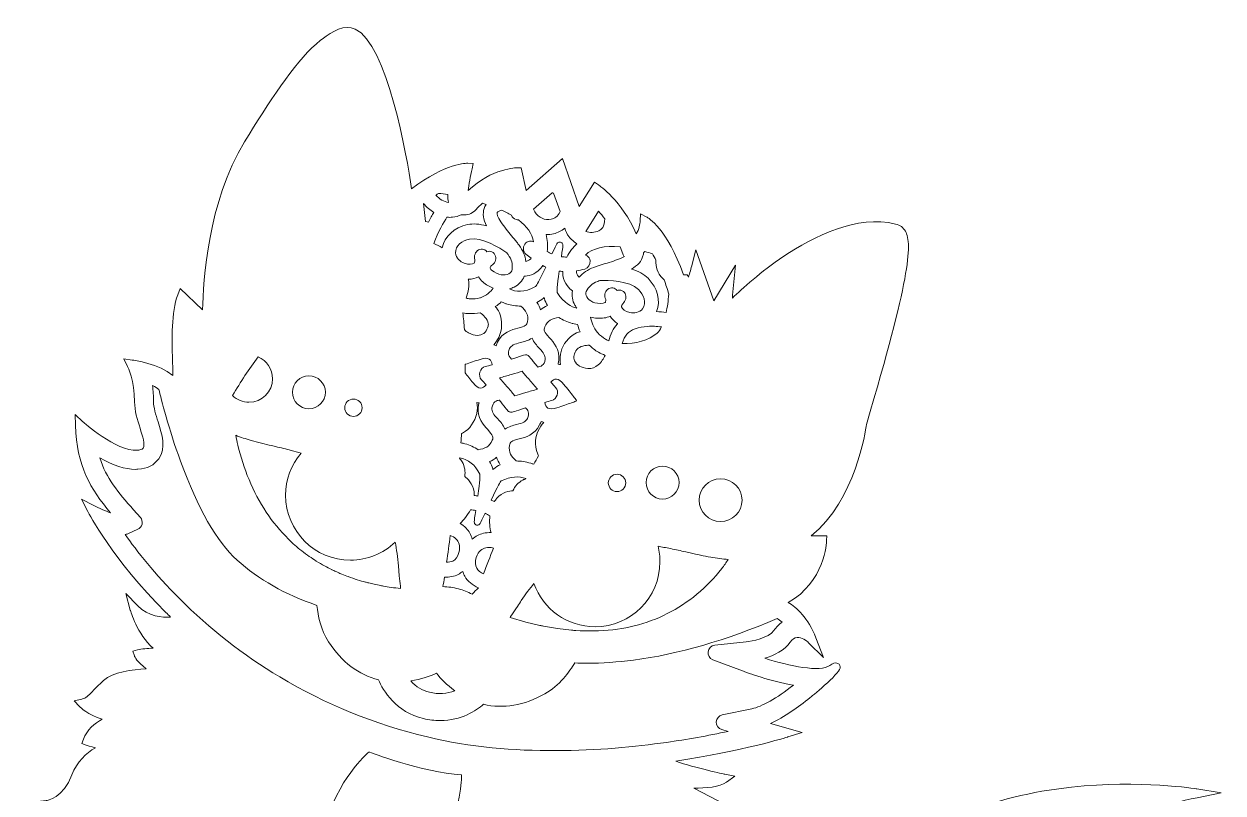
# Model space of a CAD drawing. Header units: millimetres. Extents: x -932 to 1965, y 102 to 615.
# Drawn here: x 1110 to 1510, y 358.5 to 615 of the extents above; entities that cross this region are included whole.
import ezdxf

# ---------------------------------------------------------------- set-up
doc = ezdxf.new("R2010")
doc.units = ezdxf.units.MM
doc.header["$MEASUREMENT"] = 0
doc.layers.add('Layer 6', color=7, linetype='Continuous')

msp = doc.modelspace()

# ---------------------------------------------------------------- linework, layer by layer
at = {"layer": 'Layer 6', "lineweight": 0}
for points, knots in [([(1474.91, 259.13), (1462.91, 274.08), (1452.54, 286.98), (1451.49, 300.35), (1450.18, 317.04), (1454.84, 330.49), (1465.33, 340.31), (1467.56, 342.4), (1470.04, 344.32), (1472.78, 346.08), (1473.42, 346.3), (1473.93, 346.63), (1474.33, 347.05), (1481.68, 351.46), (1490.72, 354.78), (1501.34, 356.96), (1501.34, 356.96), (1509.35, 358.59), (1509.35, 358.59), (1509.35, 358.59), (1501.28, 359.91), (1501.28, 359.91), (1501.1, 359.94), (1482.33, 362.92), (1459.45, 360.46), (1445.99, 359.02), (1433.75, 356), (1423.06, 351.5), (1409.64, 345.85), (1398.64, 337.82), (1390.39, 327.65), (1383.19, 318.79), (1378.48, 308.43), (1376.37, 296.87), (1374.57, 286.96), (1374.64, 275.85), (1376.57, 263.83), (1379.51, 245.6), (1386.35, 227.57), (1392.42, 212.93), (1392.44, 212.66), (1395.07, 206.62), (1395.99, 204.46), (1398.48, 198.58), (1400.63, 193.5), (1402.17, 189.24), (1406.39, 177.59), (1402.45, 165.07), (1392.15, 157.34), (1386.48, 153.09), (1379.35, 150.74), (1372.08, 150.73), (1372.08, 150.73), (1372.03, 150.73), (1372.03, 150.73), (1364.48, 150.73), (1356.83, 153.21), (1349.79, 157.9), (1358.51, 164.26), (1364.6, 172.18), (1367.98, 181.6), (1373.94, 198.16), (1371.55, 219.38), (1360.88, 244.66), (1352.21, 265.22), (1340.03, 283.75), (1333.49, 293.7), (1331.33, 296.98), (1329.74, 299.39), (1329.05, 300.7), (1329.1, 303.02), (1329.11, 305.42), (1329.06, 307.91), (1331.86, 306.36), (1334.45, 304.11), (1335.93, 300.84), (1335.93, 300.84), (1337.15, 298.17), (1337.15, 298.17), (1337.15, 298.17), (1338.6, 300.72), (1338.6, 300.72), (1338.76, 300.99), (1341.95, 306.71), (1339.85, 313.85), (1339.85, 313.85), (1348.74, 310.97), (1348.74, 310.97), (1348.74, 310.97), (1347.85, 313.75), (1347.85, 313.75), (1347.62, 314.5), (1342.72, 329.63), (1333.73, 337.05), (1333.73, 337.05), (1349.87, 336.63), (1349.87, 336.63), (1349.87, 336.63), (1348.47, 338.97), (1348.47, 338.97), (1348.3, 339.27), (1344.53, 345.42), (1334.23, 350.71), (1337.17, 351.19), (1339.58, 351.91), (1341.75, 353.18), (1341.75, 353.18), (1344.11, 354.56), (1344.11, 354.56), (1344.11, 354.56), (1333.42, 360.09), (1333.42, 360.09), (1337.45, 360.11), (1342.14, 360.53), (1344.35, 362.15), (1344.35, 362.15), (1347.1, 364.16), (1347.1, 364.16), (1347.1, 364.16), (1343.76, 364.83), (1343.76, 364.83), (1343.64, 364.85), (1333.97, 366.8), (1327.46, 369.14), (1349.39, 372.42), (1364.72, 377.17), (1364.87, 377.22), (1364.87, 377.22), (1369.66, 378.71), (1369.66, 378.71), (1369.66, 378.71), (1359.06, 381.74), (1359.06, 381.74), (1363.67, 383.83), (1368.5, 387.31), (1372.15, 390.23), (1372.25, 390.3), (1381.92, 398.15), (1382.27, 400.17), (1382.38, 400.8), (1382.11, 401.43), (1381.56, 401.76), (1380.57, 402.37), (1379.64, 401.67), (1378.82, 401.05), (1375.68, 398.7), (1365.34, 400.89), (1357.15, 403.47), (1360.16, 404.41), (1363.69, 406.06), (1365.65, 408.86), (1366.33, 409.82), (1367.06, 410.32), (1367.9, 410.4), (1369.47, 410.54), (1371.21, 409.19), (1371.75, 408.66), (1371.75, 408.66), (1376.71, 403.7), (1376.71, 403.7), (1376.71, 403.7), (1374.21, 410.25), (1374.21, 410.25), (1371.65, 416.98), (1367.7, 420.41), (1364.95, 422.07), (1377.15, 428.91), (1377.74, 442.11), (1377.76, 442.71), (1377.76, 442.71), (1377.81, 444.26), (1377.81, 444.26), (1377.81, 444.26), (1372.63, 444.26), (1372.63, 444.26), (1387.45, 456.31), (1390.77, 479.25), (1391.05, 481.42), (1405.26, 529.49), (1406.57, 541.47), (1404.03, 545.91), (1403.33, 547.14), (1402.27, 547.92), (1400.79, 548.28), (1387.94, 551.5), (1373.4, 544.21), (1363.47, 537.53), (1355.76, 532.35), (1349.55, 526.75), (1346.32, 523.56), (1346.4, 524.9), (1346.53, 526.5), (1346.68, 527.93), (1346.68, 527.93), (1347.38, 534.54), (1347.38, 534.54), (1347.38, 534.54), (1340.13, 522.68), (1340.13, 522.68), (1340.13, 522.68), (1334.09, 539.68), (1334.09, 539.68), (1334.09, 539.68), (1332.89, 534.86), (1332.89, 534.86), (1332.53, 533.46), (1332.11, 531.95), (1331.7, 530.57), (1331.69, 530.57), (1331.69, 530.58), (1331.68, 530.59), (1331.53, 530.84), (1331.38, 531.09), (1331.23, 531.35), (1330.82, 531.31), (1330.42, 531.3), (1330.03, 531.32), (1324.58, 546.84), (1318.09, 550.46), (1317.78, 550.62), (1317.78, 550.62), (1315.67, 551.74), (1315.67, 551.74), (1315.67, 551.74), (1315.58, 549.35), (1315.58, 549.35), (1315.55, 548.47), (1315.23, 546.44), (1314.24, 545.04), (1309.43, 556.15), (1301.96, 561.18), (1301.63, 561.4), (1301.63, 561.4), (1300.35, 562.24), (1300.35, 562.24), (1300.35, 562.24), (1295.27, 554.19), (1295.27, 554.19), (1295.27, 554.19), (1289.64, 570.14), (1289.64, 570.14), (1289.64, 570.14), (1277.55, 559.5), (1277.55, 559.5), (1277.55, 559.5), (1275.87, 567.07), (1275.87, 567.07), (1275.87, 567.07), (1274.66, 567.07), (1274.66, 567.07), (1274.29, 567.07), (1266.14, 566.98), (1258.19, 559.43), (1258.43, 561.43), (1258.93, 564.26), (1259.48, 566.73), (1259.48, 566.73), (1259.87, 568.46), (1259.87, 568.46), (1259.87, 568.46), (1258.09, 568.55), (1258.09, 568.55), (1257.78, 568.57), (1250.83, 568.8), (1239.33, 560.03), (1237.8, 570.89), (1231.09, 608.41), (1220.55, 613.34), (1216.95, 615.02), (1212.94, 612.59), (1209.48, 609.99), (1208.82, 609.5), (1208.14, 608.94), (1207.47, 608.34), (1200.01, 601.73), (1191.6, 588.76), (1183.62, 575.73), (1171.37, 555.71), (1169.76, 529.21), (1169.59, 519.72), (1169.59, 519.72), (1162.1, 526.77), (1162.1, 526.77), (1162.1, 526.77), (1161.3, 524.68), (1161.3, 524.68), (1159.1, 518.9), (1159.38, 509.75), (1159.58, 503.07), (1159.63, 501.22), (1159.69, 499.21), (1159.66, 497.77), (1155.21, 501.61), (1146.55, 502.88), (1146.15, 502.94), (1146.15, 502.94), (1143.33, 503.34), (1143.33, 503.34), (1143.33, 503.34), (1144.59, 500.79), (1144.59, 500.79), (1144.62, 500.74), (1146.9, 496.04), (1146.9, 488.96), (1146.9, 486.06), (1147.88, 482.97), (1148.74, 480.25), (1149.57, 477.61), (1150.52, 474.62), (1149.8, 473.57), (1149.45, 473.07), (1148.53, 472.91), (1147.82, 472.87), (1140.66, 472.41), (1129.8, 482.24), (1129.69, 482.34), (1129.69, 482.34), (1127.06, 484.74), (1127.06, 484.74), (1127.06, 484.74), (1127.18, 481.18), (1127.18, 481.18), (1127.61, 467.6), (1132.2, 459.93), (1138.91, 451.96), (1137.17, 452.63), (1135.11, 453.55), (1133.29, 454.46), (1133.29, 454.46), (1129.19, 456.52), (1129.19, 456.52), (1129.19, 456.52), (1131.29, 452.44), (1131.29, 452.44), (1131.62, 451.79), (1139.55, 436.55), (1157.36, 418.74), (1157.87, 418.23), (1158.39, 417.72), (1158.91, 417.21), (1156.07, 416.99), (1151.57, 417.35), (1147.99, 421), (1147.99, 421), (1143.95, 425.12), (1143.95, 425.12), (1143.95, 425.12), (1145.48, 419.56), (1145.48, 419.56), (1145.59, 419.15), (1147.72, 411.56), (1153.08, 406.83), (1151.24, 406.76), (1149.3, 406.6), (1147.9, 406.24), (1147.9, 406.24), (1146.33, 405.83), (1146.33, 405.83), (1146.33, 405.83), (1146.86, 404.29), (1146.86, 404.29), (1146.99, 403.92), (1147.7, 402.34), (1150.8, 399.94), (1146.21, 399.71), (1139.71, 398.86), (1136.55, 396.04), (1134.87, 394.54), (1133.75, 393.36), (1132.86, 392.42), (1131.38, 390.86), (1130.77, 390.21), (1129.3, 389.84), (1129.3, 389.84), (1126.79, 389.22), (1126.79, 389.22), (1126.79, 389.22), (1128.58, 387.35), (1128.58, 387.35), (1128.75, 387.17), (1131.39, 384.48), (1136.15, 383.13), (1133.5, 381.74), (1131.04, 379.63), (1129.86, 376.46), (1129.86, 376.46), (1129.34, 375.06), (1129.34, 375.06), (1129.34, 375.06), (1130.73, 374.53), (1130.73, 374.53), (1131.02, 374.42), (1132.23, 373.98), (1133.83, 373.6), (1130.8, 371.81), (1127.61, 368.98), (1126.03, 364.61), (1123.21, 356.8), (1117.64, 356), (1117.41, 355.97), (1117.41, 355.97), (1110.02, 355.15), (1110.02, 355.15), (1110.02, 355.15), (1117.15, 353.04), (1117.15, 353.04), (1117.97, 352.8), (1123.31, 351.27), (1128.08, 351.03), (1125.24, 348.3), (1121.74, 343.94), (1120.55, 338.27), (1120.55, 338.27), (1120.13, 336.27), (1120.13, 336.27), (1120.13, 336.27), (1122.16, 336.46), (1122.16, 336.46), (1122.34, 336.48), (1125.84, 336.84), (1129.64, 338.85), (1128.83, 332.33), (1128.03, 317.9), (1135.17, 309.38), (1135.17, 309.38), (1137.11, 307.06), (1137.11, 307.06), (1137.11, 307.06), (1139.02, 315.46), (1139.02, 315.46), (1139.91, 312.91), (1141.15, 309.64), (1142.78, 306.09), (1138.01, 272.88), (1146.91, 241.4), (1154.76, 213.61), (1161.68, 189.11), (1167.67, 167.93), (1163.8, 149.8), (1159.27, 145.12), (1152.17, 136.68), (1152.97, 130.44), (1153.23, 128.47), (1154.28, 126.87), (1156.02, 125.83), (1159.06, 124), (1161.69, 124.01), (1163.63, 124.65), (1163.5, 122.06), (1163.87, 118.54), (1166.33, 116.36), (1169.01, 113.99), (1173.37, 113.88), (1179.28, 116.03), (1180.87, 114.78), (1184.88, 112.08), (1189.9, 112.08), (1190.57, 112.08), (1191.25, 112.13), (1191.95, 112.23), (1197.21, 113.02), (1201.82, 116.81), (1205.66, 123.49), (1210.16, 130.41), (1211.13, 137.67), (1210.59, 147.07), (1211.95, 147.07), (1213.31, 147), (1214.08, 146.95), (1214.02, 145.91), (1213.98, 144.87), (1213.94, 143.83), (1213.8, 139.66), (1213.79, 135.19), (1214.04, 130.89), (1214.03, 130.78), (1214.04, 130.69), (1214.06, 130.6), (1214.66, 120.96), (1216.62, 112.25), (1221.5, 109.97), (1224.42, 108.61), (1226.98, 107.93), (1229.16, 107.93), (1230.52, 107.93), (1231.74, 108.2), (1232.8, 108.73), (1234.07, 109.36), (1234.93, 110.31), (1235.47, 111.19), (1238.72, 109.85), (1246.63, 107.66), (1253.93, 114.05), (1256.05, 113.36), (1261.36, 112), (1264.79, 114.53), (1267.01, 116.16), (1267.96, 118.99), (1267.62, 122.93), (1267.05, 129.61), (1265.11, 132.65), (1263.7, 134.87), (1262.39, 136.93), (1261.66, 138.07), (1262.44, 141.32), (1262.5, 141.56), (1262.61, 141.96), (1262.84, 142.58), (1264.52, 142.52), (1266.51, 142.41), (1268.75, 142.29), (1269.6, 142.24), (1270.5, 142.19), (1271.43, 142.14), (1271.82, 140.27), (1272.84, 136.48), (1275.15, 132.43), (1279.31, 125.13), (1285.76, 120.44), (1293.82, 118.84), (1294.88, 117.62), (1297.97, 114.75), (1303.55, 114.75), (1305.69, 114.75), (1308.2, 115.17), (1311.11, 116.28), (1315.42, 114.8), (1321.48, 114.23), (1326.14, 119.72), (1327.65, 120.41), (1333.18, 123.33), (1333.98, 129.08), (1334.68, 134.16), (1331.45, 139.78), (1324.37, 145.81), (1324.55, 145.86), (1324.73, 145.91), (1324.9, 145.96), (1327.38, 146.73), (1329.75, 147.55), (1332.03, 148.44), (1333.66, 146.22), (1338.12, 140.46), (1345.07, 133.62), (1347.85, 130.88), (1351.22, 127.79), (1355.12, 124.64), (1355.12, 124.62), (1355.11, 124.61), (1355.11, 124.59), (1355.65, 124.1), (1356.2, 123.61), (1356.75, 123.13), (1356.81, 123.15), (1356.86, 123.18), (1356.92, 123.21), (1364, 117.69), (1372.63, 112.12), (1382.47, 108.05), (1391.05, 104.49), (1404.11, 102.01), (1418.69, 102.01), (1437.89, 102.01), (1459.73, 106.31), (1477.45, 118.13), (1487.46, 124.8), (1495.29, 133.35), (1500.72, 143.55), (1506.81, 154.97), (1509.91, 168.52), (1509.94, 183.83), (1510, 215.45), (1491.36, 238.66), (1474.91, 259.13)], [0, 0, 0, 0, 1, 1, 1, 2, 2, 2, 3, 3, 3, 4, 4, 4, 5, 5, 5, 6, 6, 6, 7, 7, 7, 8, 8, 8, 9, 9, 9, 10, 10, 10, 11, 11, 11, 12, 12, 12, 13, 13, 13, 14, 14, 14, 15, 15, 15, 16, 16, 16, 17, 17, 17, 18, 18, 18, 19, 19, 19, 20, 20, 20, 21, 21, 21, 22, 22, 22, 23, 23, 23, 24, 24, 24, 25, 25, 25, 26, 26, 26, 27, 27, 27, 28, 28, 28, 29, 29, 29, 30, 30, 30, 31, 31, 31, 32, 32, 32, 33, 33, 33, 34, 34, 34, 35, 35, 35, 36, 36, 36, 37, 37, 37, 38, 38, 38, 39, 39, 39, 40, 40, 40, 41, 41, 41, 42, 42, 42, 43, 43, 43, 44, 44, 44, 45, 45, 45, 46, 46, 46, 47, 47, 47, 48, 48, 48, 49, 49, 49, 50, 50, 50, 51, 51, 51, 52, 52, 52, 53, 53, 53, 54, 54, 54, 55, 55, 55, 56, 56, 56, 57, 57, 57, 58, 58, 58, 59, 59, 59, 60, 60, 60, 61, 61, 61, 62, 62, 62, 63, 63, 63, 64, 64, 64, 65, 65, 65, 66, 66, 66, 67, 67, 67, 68, 68, 68, 69, 69, 69, 70, 70, 70, 71, 71, 71, 72, 72, 72, 73, 73, 73, 74, 74, 74, 75, 75, 75, 76, 76, 76, 77, 77, 77, 78, 78, 78, 79, 79, 79, 80, 80, 80, 81, 81, 81, 82, 82, 82, 83, 83, 83, 84, 84, 84, 85, 85, 85, 86, 86, 86, 87, 87, 87, 88, 88, 88, 89, 89, 89, 90, 90, 90, 91, 91, 91, 92, 92, 92, 93, 93, 93, 94, 94, 94, 95, 95, 95, 96, 96, 96, 97, 97, 97, 98, 98, 98, 99, 99, 99, 100, 100, 100, 101, 101, 101, 102, 102, 102, 103, 103, 103, 104, 104, 104, 105, 105, 105, 106, 106, 106, 107, 107, 107, 108, 108, 108, 109, 109, 109, 110, 110, 110, 111, 111, 111, 112, 112, 112, 113, 113, 113, 114, 114, 114, 115, 115, 115, 116, 116, 116, 117, 117, 117, 118, 118, 118, 119, 119, 119, 120, 120, 120, 121, 121, 121, 122, 122, 122, 123, 123, 123, 124, 124, 124, 125, 125, 125, 126, 126, 126, 127, 127, 127, 128, 128, 128, 129, 129, 129, 130, 130, 130, 131, 131, 131, 132, 132, 132, 133, 133, 133, 134, 134, 134, 135, 135, 135, 136, 136, 136, 137, 137, 137, 138, 138, 138, 139, 139, 139, 140, 140, 140, 141, 141, 141, 142, 142, 142, 143, 143, 143, 144, 144, 144, 145, 145, 145, 146, 146, 146, 147, 147, 147, 148, 148, 148, 149, 149, 149, 150, 150, 150, 151, 151, 151, 152, 152, 152, 153, 153, 153, 154, 154, 154, 155, 155, 155, 156, 156, 156, 157, 157, 157, 158, 158, 158, 159, 159, 159, 160, 160, 160, 161, 161, 161, 162, 162, 162, 163, 163, 163, 164, 164, 164, 165, 165, 165, 166, 166, 166, 167, 167, 167, 168, 168, 168, 169, 169, 169, 170, 170, 170, 171, 171, 171, 172, 172, 172, 173, 173, 173, 174, 174, 174, 175, 175, 175, 176, 176, 176, 177, 177, 177, 178, 178, 178, 179, 179, 179, 180, 180, 180, 181, 181, 181, 182, 182, 182, 183, 183, 183, 184, 184, 184, 185, 185, 185, 186, 186, 186, 187, 187, 187, 188, 188, 188, 189, 189, 189, 190, 190, 190, 191, 191, 191, 191]), ([(1248.33, 558.53), (1249.29, 558.46), (1250.31, 558.33), (1251.39, 558.16), (1251.37, 557.14), (1251.45, 556.27), (1251.62, 555.52), (1250.16, 555.73), (1248.66, 556.57), (1247.36, 557.94), (1247.69, 558.14), (1248.01, 558.34), (1248.33, 558.53)], [0, 0, 0, 0, 1, 1, 1, 2, 2, 2, 3, 3, 3, 4, 4, 4, 4]), ([(1286.24, 558.76), (1286.4, 558.69), (1286.56, 558.62), (1286.71, 558.55), (1286.71, 558.55), (1288.86, 552.46), (1288.86, 552.46), (1288.13, 550.74), (1286.87, 550.1), (1285.91, 549.88), (1283.86, 549.39), (1281.65, 550.4), (1280.43, 552.39), (1280.25, 552.69), (1280.12, 552.99), (1280.04, 553.3), (1280.04, 553.3), (1286.24, 558.76), (1286.24, 558.76)], [0, 0, 0, 0, 1, 1, 1, 2, 2, 2, 3, 3, 3, 4, 4, 4, 5, 5, 5, 6, 6, 6, 6]), ([(1243.33, 555.15), (1244.33, 553.94), (1245.49, 552.91), (1246.73, 552.15), (1246.21, 551.27), (1245.58, 550.17), (1244.93, 548.93), (1244.7, 548.96), (1244.39, 549.03), (1244, 549.15), (1244, 549.15), (1243.29, 555.12), (1243.29, 555.12), (1243.29, 555.12), (1243.33, 555.15), (1243.33, 555.15)], [0, 0, 0, 0, 1, 1, 1, 2, 2, 2, 3, 3, 3, 4, 4, 4, 5, 5, 5, 5]), ([(1252.97, 550.57), (1254.01, 550.67), (1254.98, 550.96), (1255.87, 551.42), (1257.36, 551.14), (1258.84, 551.5), (1260.1, 552.45), (1260.1, 552.45), (1260.31, 552.61), (1260.31, 552.61), (1260.45, 552.71), (1260.57, 552.82), (1260.68, 552.95), (1260.68, 552.95), (1260.85, 553.14), (1260.85, 553.14), (1261.51, 553.88), (1262.22, 554.59), (1262.96, 555.26), (1263.37, 555.13), (1263.77, 555), (1264.18, 554.86), (1263.89, 554.43), (1263.67, 553.96), (1263.52, 553.46), (1262.96, 551.73), (1263.23, 549.82), (1264.33, 547.66), (1261.98, 548.35), (1259.86, 548.5), (1258.01, 548.1), (1253.54, 547.15), (1250.33, 544.15), (1249.56, 540.39), (1248.65, 540.92), (1247.69, 541.41), (1246.69, 541.84), (1248.1, 545.52), (1250.15, 549), (1251.13, 550.58), (1251.75, 550.52), (1252.37, 550.51), (1252.97, 550.57)], [0, 0, 0, 0, 1, 1, 1, 2, 2, 2, 3, 3, 3, 4, 4, 4, 5, 5, 5, 6, 6, 6, 7, 7, 7, 8, 8, 8, 9, 9, 9, 10, 10, 10, 11, 11, 11, 12, 12, 12, 13, 13, 13, 14, 14, 14, 14]), ([(1267.85, 552.07), (1267.88, 552.16), (1268.06, 552.48), (1269.16, 552.97), (1270.41, 552.42), (1271.57, 551.84), (1272.61, 551.23), (1272.89, 550.55), (1273.45, 550), (1274.16, 549.77), (1274.43, 549.68), (1274.72, 549.64), (1275.01, 549.65), (1277.85, 547.5), (1279.51, 545.06), (1279.94, 542.39), (1279.55, 542.6), (1279.11, 542.68), (1278.66, 542.62), (1278.03, 542.53), (1277.44, 542.16), (1277.06, 541.59), (1276.34, 540.52), (1276.49, 539.08), (1277.42, 538.3), (1278.01, 537.81), (1278.6, 537.34), (1279.18, 536.9), (1279.14, 536.85), (1279.09, 536.79), (1279.05, 536.74), (1278.55, 536.17), (1277.9, 535.95), (1277.43, 535.85), (1277.2, 537.73), (1276.46, 539.47), (1275.16, 541.26), (1274.93, 541.57), (1274.69, 541.89), (1274.43, 542.23), (1273.86, 542.95), (1273.25, 543.68), (1272.67, 544.39), (1271.44, 545.85), (1270.18, 547.37), (1269.08, 549.03), (1267.99, 550.67), (1267.75, 551.74), (1267.85, 552.07)], [0, 0, 0, 0, 1, 1, 1, 2, 2, 2, 3, 3, 3, 4, 4, 4, 5, 5, 5, 6, 6, 6, 7, 7, 7, 8, 8, 8, 9, 9, 9, 10, 10, 10, 11, 11, 11, 12, 12, 12, 13, 13, 13, 14, 14, 14, 15, 15, 15, 16, 16, 16, 16]), ([(1301.68, 552.57), (1302.4, 551.78), (1303.09, 550.94), (1303.76, 550.05), (1303.74, 547.3), (1302.61, 546.44), (1301.75, 546.04), (1300.34, 545.36), (1298.75, 545.3), (1297.42, 545.83), (1297.42, 545.83), (1301.68, 552.57), (1301.68, 552.57)], [0, 0, 0, 0, 1, 1, 1, 2, 2, 2, 3, 3, 3, 4, 4, 4, 4]), ([(1272.84, 533.16), (1272.75, 532.53), (1272.37, 532.05), (1271.73, 531.72), (1270.39, 531.03), (1268.11, 531.15), (1266.03, 532.94), (1265.67, 533.25), (1265.51, 533.53), (1265.55, 533.77), (1265.6, 534.1), (1265.86, 534.4), (1265.97, 534.49), (1267.08, 535.03), (1267.66, 536.39), (1267.29, 537.6), (1267.1, 538.25), (1266.65, 538.76), (1266.07, 539.02), (1265.56, 539.25), (1264.98, 539.26), (1264.44, 539.06), (1264.27, 539.3), (1264.05, 539.5), (1263.8, 539.65), (1263.26, 539.97), (1262.64, 540.04), (1262.04, 539.84), (1260.87, 539.46), (1260.12, 538.16), (1260.35, 536.88), (1260.49, 536.11), (1260.44, 535.55), (1260.19, 535.3), (1259.72, 534.83), (1258.32, 534.66), (1256.86, 535.23), (1255.55, 535.75), (1254.1, 536.91), (1253.98, 538.64), (1253.81, 541.1), (1256.22, 542.72), (1258.69, 543.25), (1262.67, 544.1), (1268.86, 540.31), (1271.05, 538.68), (1271.21, 538.48), (1271.35, 538.29), (1271.5, 538.09), (1272.74, 536.39), (1273.11, 535.01), (1272.84, 533.16)], [0, 0, 0, 0, 1, 1, 1, 2, 2, 2, 3, 3, 3, 4, 4, 4, 5, 5, 5, 6, 6, 6, 7, 7, 7, 8, 8, 8, 9, 9, 9, 10, 10, 10, 11, 11, 11, 12, 12, 12, 13, 13, 13, 14, 14, 14, 15, 15, 15, 16, 16, 16, 17, 17, 17, 17]), ([(1290.41, 546.95), (1290.71, 545.91), (1291.19, 544.94), (1291.84, 544.08), (1292.03, 543.71), (1292.3, 543.4), (1292.64, 543.16), (1293.19, 542.6), (1293.81, 542.13), (1294.48, 541.75), (1293.82, 541.15), (1293.22, 540.48), (1292.67, 539.76), (1292.04, 538.92), (1291.51, 538.08), (1291.08, 537.26), (1290.46, 537.27), (1289.86, 537.32), (1289.28, 537.41), (1289.93, 541.62), (1289.9, 541.64), (1289.4, 542.06), (1289.3, 542.15), (1289.18, 542.21), (1289.05, 542.25), (1288.91, 542.29), (1288.77, 542.31), (1288.63, 542.29), (1287.98, 542.22), (1287.94, 542.22), (1286.14, 538.33), (1285.62, 538.55), (1285.1, 538.81), (1284.57, 539.11), (1284.66, 540.06), (1284.68, 541.09), (1284.61, 542.18), (1284.55, 543.08), (1284.4, 543.96), (1284.18, 544.83), (1285.02, 544.78), (1285.88, 544.85), (1286.69, 545.05), (1288.09, 545.38), (1289.35, 546.02), (1290.41, 546.95)], [0, 0, 0, 0, 1, 1, 1, 2, 2, 2, 3, 3, 3, 4, 4, 4, 5, 5, 5, 6, 6, 6, 7, 7, 7, 8, 8, 8, 9, 9, 9, 10, 10, 10, 11, 11, 11, 12, 12, 12, 13, 13, 13, 14, 14, 14, 15, 15, 15, 15]), ([(1297.06, 533.29), (1298.23, 533.59), (1299.01, 534.82), (1298.84, 536.08), (1298.76, 536.75), (1298.41, 537.33), (1297.88, 537.69), (1297.69, 537.81), (1297.49, 537.91), (1297.28, 537.97), (1299.77, 540.25), (1303.66, 541.17), (1308.86, 540.7), (1308.86, 540.7), (1309.75, 538.32), (1309.75, 538.32), (1309.88, 537.99), (1310.08, 537.69), (1310.32, 537.44), (1310.05, 537.3), (1309.74, 537.15), (1309.42, 537.01), (1307.59, 536.23), (1305.71, 535.65), (1303.88, 535.09), (1303, 534.82), (1302.1, 534.54), (1301.23, 534.25), (1301.23, 534.25), (1301.23, 534.25), (1301.23, 534.25), (1301.22, 534.24), (1301.21, 534.24), (1301.21, 534.24), (1300.82, 534.11), (1300.45, 533.97), (1300.08, 533.83), (1298.02, 533.05), (1296.45, 531.99), (1295.23, 530.55), (1294.89, 530.88), (1294.47, 531.43), (1294.36, 532.17), (1294.34, 532.34), (1294.33, 532.52), (1294.34, 532.71), (1295.21, 532.85), (1296.11, 533.04), (1297.06, 533.29)], [0, 0, 0, 0, 1, 1, 1, 2, 2, 2, 3, 3, 3, 4, 4, 4, 5, 5, 5, 6, 6, 6, 7, 7, 7, 8, 8, 8, 9, 9, 9, 10, 10, 10, 11, 11, 11, 12, 12, 12, 13, 13, 13, 14, 14, 14, 15, 15, 15, 16, 16, 16, 16]), ([(1316.51, 537.69), (1316.61, 538.05), (1316.67, 538.42), (1316.7, 538.79), (1316.85, 538.89), (1317, 539), (1317.14, 539.11), (1318.01, 538.88), (1318.86, 538.65), (1319.67, 538.41), (1320.06, 537.72), (1320.44, 536.99), (1320.82, 536.24), (1320.8, 535.93), (1320.8, 535.66), (1320.8, 535.39), (1320.85, 533.16), (1321.84, 531.12), (1323.59, 529.65), (1324.13, 528.14), (1324.64, 526.56), (1325.11, 524.93), (1324.93, 522.68), (1324.63, 520.58), (1324.25, 518.76), (1323.17, 518.94), (1322.1, 519.06), (1321.05, 519.12), (1322.46, 522.69), (1321.41, 526.95), (1318.19, 530.19), (1316.85, 531.53), (1315, 532.57), (1312.65, 533.28), (1314.75, 534.48), (1316.02, 535.93), (1316.51, 537.69)], [0, 0, 0, 0, 1, 1, 1, 2, 2, 2, 3, 3, 3, 4, 4, 4, 5, 5, 5, 6, 6, 6, 7, 7, 7, 8, 8, 8, 9, 9, 9, 10, 10, 10, 11, 11, 11, 12, 12, 12, 12]), ([(1280.7, 527.51), (1276.9, 525.21), (1273.97, 525.73), (1271.95, 526.65), (1272.49, 526.8), (1273.01, 527), (1273.53, 527.27), (1275.06, 528.05), (1276.22, 529.31), (1276.88, 530.86), (1277.99, 530.91), (1280.42, 531.28), (1282.31, 533.43), (1282.58, 533.75), (1282.83, 534.08), (1283.06, 534.44), (1283.41, 534.26), (1283.76, 534.09), (1284.11, 533.93), (1281.88, 529.2), (1281.02, 527.81), (1280.7, 527.51)], [0, 0, 0, 0, 1, 1, 1, 2, 2, 2, 3, 3, 3, 4, 4, 4, 5, 5, 5, 6, 6, 6, 7, 7, 7, 7]), ([(1293.81, 521.22), (1293.81, 521.22), (1293.81, 521.22), (1293.81, 521.22), (1293.99, 520.89), (1294.2, 520.58), (1294.43, 520.29), (1292.59, 520.64), (1290.22, 521.8), (1287.9, 525.42), (1287.8, 525.82), (1287.78, 527.3), (1288.54, 532.62), (1288.94, 532.56), (1289.34, 532.52), (1289.75, 532.49), (1289.74, 532.04), (1289.76, 531.61), (1289.82, 531.18), (1290.23, 528.35), (1292.06, 526.71), (1292.96, 526.06), (1292.66, 524.4), (1292.95, 522.71), (1293.81, 521.22)], [0, 0, 0, 0, 1, 1, 1, 2, 2, 2, 3, 3, 3, 4, 4, 4, 5, 5, 5, 6, 6, 6, 7, 7, 7, 8, 8, 8, 8]), ([(1258.28, 529.69), (1258.27, 529.77), (1258.26, 529.85), (1258.24, 529.92), (1259.49, 529.89), (1260.67, 530.14), (1261.69, 530.65), (1262.03, 530.05), (1262.48, 529.5), (1263.05, 529.01), (1264.11, 528.1), (1265.33, 527.39), (1266.58, 526.94), (1265.74, 525.86), (1264.22, 524.28), (1262.26, 523.73), (1262.21, 523.72), (1262.17, 523.71), (1262.13, 523.7), (1262.11, 523.7), (1262.09, 523.69), (1262.07, 523.68), (1261.04, 523.42), (1259.94, 523.31), (1258.8, 523.36), (1258.4, 523.38), (1257.98, 523.43), (1257.54, 523.52), (1258.31, 525.63), (1258.57, 527.78), (1258.28, 529.69)], [0, 0, 0, 0, 1, 1, 1, 2, 2, 2, 3, 3, 3, 4, 4, 4, 5, 5, 5, 6, 6, 6, 7, 7, 7, 8, 8, 8, 9, 9, 9, 10, 10, 10, 10]), ([(1316.4, 520.07), (1315.35, 518.68), (1313.5, 518.5), (1312.12, 518.79), (1310.59, 519.11), (1309.5, 520.01), (1309.37, 520.66), (1309.3, 521.01), (1309.55, 521.51), (1310.09, 522.08), (1310.98, 523.02), (1311.07, 524.51), (1310.3, 525.48), (1309.9, 525.97), (1309.34, 526.25), (1308.72, 526.28), (1308.7, 526.28), (1308.67, 526.28), (1308.64, 526.28), (1308.37, 526.28), (1308.11, 526.23), (1307.86, 526.13), (1307.52, 526.59), (1307.03, 526.9), (1306.47, 526.99), (1305.84, 527.1), (1305.19, 526.9), (1304.67, 526.47), (1303.71, 525.66), (1303.45, 524.2), (1304.08, 523.14), (1304.12, 523.01), (1304.18, 522.61), (1304.05, 522.31), (1304.01, 522.22), (1303.89, 521.96), (1303.19, 521.87), (1300.47, 521.51), (1298.49, 522.66), (1297.75, 523.97), (1297.39, 524.59), (1297.34, 525.21), (1297.6, 525.78), (1298.38, 527.48), (1299.45, 528.43), (1301.42, 529.18), (1301.65, 529.26), (1301.88, 529.35), (1302.12, 529.43), (1304.84, 529.6), (1312.09, 529.39), (1314.96, 526.5), (1316.74, 524.71), (1317.88, 522.03), (1316.4, 520.07)], [0, 0, 0, 0, 1, 1, 1, 2, 2, 2, 3, 3, 3, 4, 4, 4, 5, 5, 5, 6, 6, 6, 7, 7, 7, 8, 8, 8, 9, 9, 9, 10, 10, 10, 11, 11, 11, 12, 12, 12, 13, 13, 13, 14, 14, 14, 15, 15, 15, 16, 16, 16, 17, 17, 17, 18, 18, 18, 18]), ([(1268.6, 518.69), (1268.27, 519.54), (1267.76, 520.22), (1267.25, 520.77), (1268.06, 521.3), (1268.73, 521.84), (1269.24, 522.32), (1270, 521.98), (1270.92, 521.68), (1270.94, 521.68), (1272.63, 521.18), (1274.25, 520.92), (1275.77, 520.92), (1275.77, 520.92), (1275.78, 520.92), (1275.78, 520.92), (1277.48, 519.41), (1278.43, 517.97), (1277.99, 515.71), (1277.76, 514.51), (1277.34, 514.22), (1274.79, 513.57), (1272.62, 513), (1269.65, 512.24), (1267.99, 508.91), (1267.8, 508.52), (1267.63, 508.11), (1267.49, 507.69), (1267.24, 507.83), (1266.99, 507.95), (1266.72, 508.06), (1267.36, 508.73), (1267.94, 509.56), (1268.38, 510.48), (1269.6, 513.04), (1269.69, 515.95), (1268.6, 518.69)], [0, 0, 0, 0, 1, 1, 1, 2, 2, 2, 3, 3, 3, 4, 4, 4, 5, 5, 5, 6, 6, 6, 7, 7, 7, 8, 8, 8, 9, 9, 9, 10, 10, 10, 11, 11, 11, 12, 12, 12, 12]), ([(1282.31, 519.66), (1282.05, 520.53), (1281.67, 521.37), (1281.15, 522.16), (1281.9, 522.55), (1282.62, 523.02), (1283.29, 523.57), (1283.36, 523.63), (1283.44, 523.7), (1283.52, 523.76), (1283.55, 523.66), (1283.58, 523.56), (1283.61, 523.46), (1283.87, 522.63), (1284.22, 521.84), (1284.64, 521.11), (1283.77, 520.73), (1283, 520.25), (1282.31, 519.66)], [0, 0, 0, 0, 1, 1, 1, 2, 2, 2, 3, 3, 3, 4, 4, 4, 5, 5, 5, 6, 6, 6, 6]), ([(1258.39, 518.42), (1259.69, 518.36), (1260.97, 518.46), (1262.19, 518.71), (1263.14, 518.06), (1264.6, 516.71), (1264.92, 515.14), (1264.99, 514.76), (1264.7, 512.84), (1263.38, 511.82), (1262.19, 510.89), (1260.5, 510.94), (1258.33, 511.98), (1257.78, 512.24), (1257.32, 512.61), (1256.95, 513.12), (1256.82, 515.11), (1256.64, 516.97), (1256.42, 518.67), (1257.09, 518.53), (1257.76, 518.45), (1258.39, 518.42)], [0, 0, 0, 0, 1, 1, 1, 2, 2, 2, 3, 3, 3, 4, 4, 4, 5, 5, 5, 6, 6, 6, 7, 7, 7, 7]), ([(1288.45, 517.14), (1289.73, 516.3), (1291.23, 515.63), (1292.92, 515.13), (1292.93, 515.12), (1293.87, 514.87), (1294.69, 514.74), (1294.86, 514.06), (1295.12, 513.24), (1295.51, 512.35), (1294.79, 512.16), (1293.99, 511.87), (1293.24, 511.35), (1290.85, 509.66), (1289.37, 507.41), (1288.96, 504.85), (1288.76, 503.58), (1288.84, 502.4), (1289.05, 501.4), (1288.76, 501.47), (1288.46, 501.51), (1288.17, 501.53), (1288.28, 501.96), (1288.36, 502.39), (1288.41, 502.82), (1288.84, 506.51), (1286.77, 508.78), (1285.26, 510.44), (1283.4, 512.48), (1283.32, 512.9), (1283.76, 513.98), (1283.76, 513.98), (1283.76, 513.98), (1283.76, 513.98), (1284.62, 516.11), (1286.2, 516.8), (1288.45, 517.14)], [0, 0, 0, 0, 1, 1, 1, 2, 2, 2, 3, 3, 3, 4, 4, 4, 5, 5, 5, 6, 6, 6, 7, 7, 7, 8, 8, 8, 9, 9, 9, 10, 10, 10, 11, 11, 11, 12, 12, 12, 12]), ([(1304, 509.91), (1303.03, 510.48), (1302.16, 511.18), (1301.44, 511.96), (1301.43, 511.98), (1301.41, 512), (1301.4, 512.01), (1301.37, 512.04), (1301.35, 512.07), (1301.31, 512.1), (1300, 513.6), (1299.34, 515.75), (1299.02, 517.27), (1300.43, 516.86), (1301.99, 516.76), (1303.53, 516.96), (1304.28, 517.06), (1304.96, 517.27), (1305.57, 517.58), (1306.14, 516.6), (1307, 515.75), (1308.06, 515.09), (1308.01, 515.04), (1307.95, 514.98), (1307.9, 514.92), (1306.61, 513.48), (1305.66, 511.53), (1305.15, 509.35), (1304.73, 509.52), (1304.35, 509.7), (1304, 509.91)], [0, 0, 0, 0, 1, 1, 1, 2, 2, 2, 3, 3, 3, 4, 4, 4, 5, 5, 5, 6, 6, 6, 7, 7, 7, 8, 8, 8, 9, 9, 9, 10, 10, 10, 10]), ([(1309.61, 508.44), (1309.92, 509.7), (1310.46, 510.83), (1311.13, 511.58), (1312.39, 512.99), (1314.99, 513.96), (1318.08, 514.17), (1319.56, 514.27), (1321.11, 514.21), (1322.7, 513.98), (1322.26, 513.09), (1321.78, 512.41), (1321.26, 511.95), (1318.49, 509.53), (1314.01, 508.2), (1309.61, 508.44)], [0, 0, 0, 0, 1, 1, 1, 2, 2, 2, 3, 3, 3, 4, 4, 4, 5, 5, 5, 5]), ([(1281.46, 500.62), (1281.43, 500.62), (1281.39, 500.61), (1281.36, 500.61), (1281.11, 500.93), (1280.82, 501.3), (1280.52, 501.69), (1278.78, 503.94), (1278.3, 504.51), (1277.73, 504.62), (1277.23, 504.76), (1276.54, 504.54), (1274.11, 503.69), (1273.62, 503.52), (1273.12, 503.35), (1272.69, 503.21), (1272.66, 503.23), (1272.64, 503.25), (1272.62, 503.27), (1271.12, 504.49), (1271.69, 506.1), (1272.01, 506.73), (1272.57, 507.86), (1273.55, 508.21), (1275.66, 508.76), (1276.85, 509.07), (1278.25, 509.43), (1279.5, 510.24), (1280.09, 508.87), (1281.08, 507.8), (1281.91, 506.88), (1283.38, 505.28), (1284, 504.44), (1283.86, 503.19), (1283.62, 501.15), (1282.25, 500.7), (1281.46, 500.62)], [0, 0, 0, 0, 1, 1, 1, 2, 2, 2, 3, 3, 3, 4, 4, 4, 5, 5, 5, 6, 6, 6, 7, 7, 7, 8, 8, 8, 9, 9, 9, 10, 10, 10, 11, 11, 11, 12, 12, 12, 12]), ([(1298.6, 507.86), (1298.6, 507.86), (1298.61, 507.86), (1298.61, 507.86), (1299.51, 506.98), (1300.53, 506.2), (1301.65, 505.54), (1302.33, 505.14), (1303.09, 504.79), (1303.91, 504.5), (1303.37, 503.42), (1302.58, 502.22), (1301.61, 501.35), (1300.56, 500.4), (1299.42, 500), (1298.14, 500.12), (1295.9, 500.32), (1294.28, 501.26), (1293.69, 502.68), (1293.2, 503.86), (1293.48, 505.26), (1294.45, 506.42), (1295.48, 507.67), (1297.47, 507.86), (1298.6, 507.86)], [0, 0, 0, 0, 1, 1, 1, 2, 2, 2, 3, 3, 3, 4, 4, 4, 5, 5, 5, 6, 6, 6, 7, 7, 7, 8, 8, 8, 8]), ([(1188.11, 503.95), (1191.02, 502.74), (1192.93, 499.91), (1192.93, 496.71), (1192.93, 492.38), (1189.41, 488.86), (1185.08, 488.86), (1183.03, 488.86), (1181.06, 489.67), (1179.6, 491.1), (1182.28, 495.67), (1185.14, 499.99), (1188.11, 503.95)], [0, 0, 0, 0, 1, 1, 1, 2, 2, 2, 3, 3, 3, 4, 4, 4, 4]), ([(1262.62, 496.38), (1263.09, 495.87), (1263.63, 495.28), (1264.22, 494.61), (1263.63, 494.05), (1263.02, 493.54), (1262.34, 493.57), (1261.64, 493.61), (1260.78, 494.22), (1259.85, 495.34), (1258.82, 496.57), (1257.93, 497.72), (1257.17, 498.72), (1257.19, 499.65), (1257.21, 500.58), (1257.22, 501.48), (1257.22, 501.48), (1257.34, 501.53), (1257.34, 501.53), (1258.74, 502.02), (1260.32, 502.59), (1262.18, 503.16), (1263.57, 503.58), (1264.62, 503.62), (1265.22, 503.28), (1265.81, 502.93), (1266.05, 502.16), (1266.23, 501.37), (1265.37, 501.14), (1264.6, 500.94), (1263.92, 500.77), (1263.07, 500.55), (1262.37, 499.83), (1262.13, 498.91), (1261.83, 498.02), (1262.02, 497.03), (1262.62, 496.38)], [0, 0, 0, 0, 1, 1, 1, 2, 2, 2, 3, 3, 3, 4, 4, 4, 5, 5, 5, 6, 6, 6, 7, 7, 7, 8, 8, 8, 9, 9, 9, 10, 10, 10, 11, 11, 11, 12, 12, 12, 12]), ([(1205.07, 497.66), (1208.09, 497.66), (1210.55, 495.2), (1210.55, 492.18), (1210.55, 489.16), (1208.09, 486.7), (1205.07, 486.7), (1202.05, 486.7), (1199.59, 489.16), (1199.59, 492.18), (1199.59, 495.2), (1202.05, 497.66), (1205.07, 497.66)], [0, 0, 0, 0, 1, 1, 1, 2, 2, 2, 3, 3, 3, 4, 4, 4, 4]), ([(1272.6, 498.1), (1274.13, 498.55), (1275.32, 498.91), (1276.21, 499.19), (1276.79, 498.47), (1277.6, 497.51), (1278.65, 496.29), (1279.52, 495.28), (1280.44, 494.21), (1281.34, 493.2), (1280.03, 492.84), (1278.68, 492.46), (1277.4, 492.09), (1275.85, 491.64), (1274.66, 491.28), (1273.77, 490.99), (1273.18, 491.71), (1272.38, 492.66), (1271.34, 493.87), (1270.47, 494.89), (1269.53, 495.96), (1268.63, 496.98), (1269.94, 497.34), (1271.31, 497.73), (1272.6, 498.1)], [0, 0, 0, 0, 1, 1, 1, 2, 2, 2, 3, 3, 3, 4, 4, 4, 5, 5, 5, 6, 6, 6, 7, 7, 7, 8, 8, 8, 8]), ([(1286.08, 489.42), (1286.93, 489.63), (1287.62, 490.35), (1287.86, 491.26), (1288.16, 492.15), (1287.97, 493.14), (1287.37, 493.78), (1286.9, 494.29), (1286.36, 494.88), (1285.77, 495.54), (1286.36, 496.11), (1286.97, 496.63), (1287.65, 496.59), (1288.35, 496.55), (1289.21, 495.94), (1290.14, 494.82), (1291.38, 493.33), (1292.4, 492), (1293.3, 490.82), (1293.66, 490.35), (1294.02, 489.88), (1294.37, 489.43), (1294.31, 489.35), (1294.24, 489.27), (1294.18, 489.2), (1293.7, 489.03), (1293.19, 488.85), (1292.66, 488.66), (1292.66, 488.66), (1292.66, 488.66), (1292.66, 488.66), (1291.26, 488.16), (1289.67, 487.6), (1287.82, 487.03), (1286.43, 486.61), (1285.38, 486.57), (1284.78, 486.91), (1284.19, 487.25), (1283.95, 488.03), (1283.77, 488.82), (1284.62, 489.05), (1285.4, 489.25), (1286.08, 489.42)], [0, 0, 0, 0, 1, 1, 1, 2, 2, 2, 3, 3, 3, 4, 4, 4, 5, 5, 5, 6, 6, 6, 7, 7, 7, 8, 8, 8, 9, 9, 9, 10, 10, 10, 11, 11, 11, 12, 12, 12, 13, 13, 13, 14, 14, 14, 14]), ([(1324.35, 375.41), (1303.7, 372.46), (1273.1, 370.38), (1244.58, 377.22), (1227.05, 381.43), (1210.47, 388.17), (1195.32, 397.26), (1183.19, 404.53), (1171.94, 413.32), (1161.87, 423.38), (1153.66, 431.57), (1147.62, 439.29), (1143.76, 444.72), (1144.23, 444.82), (1144.59, 444.96), (1144.87, 445.09), (1144.87, 445.09), (1147.99, 446.48), (1147.99, 446.48), (1148.71, 446.8), (1149.24, 447.46), (1149.41, 448.24), (1149.58, 449.01), (1149.36, 449.83), (1148.84, 450.42), (1148.84, 450.42), (1146.57, 452.97), (1146.57, 452.97), (1141.41, 458.78), (1137.47, 463.57), (1135.31, 470.29), (1139.77, 467.76), (1143.76, 466.48), (1147.2, 466.48), (1147.49, 466.48), (1147.77, 466.49), (1148.05, 466.5), (1151.18, 466.7), (1153.52, 467.88), (1154.98, 470.02), (1157.5, 473.68), (1156.11, 478.08), (1154.76, 482.34), (1154.01, 484.72), (1153.23, 487.19), (1153.23, 489.08), (1153.23, 490.87), (1153.11, 492.65), (1152.87, 494.4), (1153.76, 493.99), (1154.5, 493.57), (1155.02, 493.16), (1155.8, 489.89), (1158.3, 479.95), (1162.23, 469.2), (1167.97, 453.47), (1174.33, 442.38), (1181.12, 436.22), (1188.21, 429.8), (1197.16, 424.71), (1207.73, 421.09), (1208.06, 417.66), (1209.03, 412.98), (1211.65, 408.93), (1216.03, 402.19), (1221.61, 397.94), (1228.24, 396.29), (1229.83, 392.75), (1234.15, 385.43), (1243.24, 383.35), (1245.12, 382.91), (1247.01, 382.7), (1248.83, 382.7), (1255.94, 382.7), (1260.83, 385.93), (1263.32, 388.11), (1269.92, 386.53), (1276.8, 387.7), (1283.76, 391.59), (1288.68, 394.34), (1292.04, 399.03), (1293.76, 401.9), (1295.17, 401.84), (1296.56, 401.82), (1297.91, 401.82), (1302.86, 401.82), (1308.04, 402.16), (1313.31, 402.84), (1328.18, 404.77), (1344.31, 409.44), (1361.28, 416.72), (1361.76, 416.44), (1362.34, 416.05), (1362.97, 415.51), (1361.91, 414.81), (1360.97, 413.87), (1360.16, 412.71), (1358.44, 410.26), (1352.75, 409.11), (1350.9, 408.9), (1350.9, 408.9), (1340.43, 407.8), (1340.43, 407.8), (1339.27, 407.67), (1338.36, 406.78), (1338.21, 405.63), (1338.06, 404.48), (1338.72, 403.38), (1339.81, 402.97), (1339.81, 402.97), (1349.66, 399.25), (1349.66, 399.25), (1351.27, 398.64), (1359.04, 395.79), (1366.68, 394.44), (1361.18, 390.18), (1356.11, 387.3), (1352.87, 386.63), (1352.87, 386.63), (1342.95, 384.56), (1342.95, 384.56), (1341.82, 384.32), (1341.01, 383.36), (1340.96, 382.21), (1340.92, 381.05), (1341.67, 380.03), (1342.78, 379.71), (1342.78, 379.71), (1344.96, 379.08), (1344.96, 379.08), (1338.12, 377.62), (1331.2, 376.38), (1324.35, 375.41)], [0, 0, 0, 0, 1, 1, 1, 2, 2, 2, 3, 3, 3, 4, 4, 4, 5, 5, 5, 6, 6, 6, 7, 7, 7, 8, 8, 8, 9, 9, 9, 10, 10, 10, 11, 11, 11, 12, 12, 12, 13, 13, 13, 14, 14, 14, 15, 15, 15, 16, 16, 16, 17, 17, 17, 18, 18, 18, 19, 19, 19, 20, 20, 20, 21, 21, 21, 22, 22, 22, 23, 23, 23, 24, 24, 24, 25, 25, 25, 26, 26, 26, 27, 27, 27, 28, 28, 28, 29, 29, 29, 30, 30, 30, 31, 31, 31, 32, 32, 32, 33, 33, 33, 34, 34, 34, 35, 35, 35, 36, 36, 36, 37, 37, 37, 38, 38, 38, 39, 39, 39, 40, 40, 40, 41, 41, 41, 42, 42, 42, 43, 43, 43, 44, 44, 44, 44]), ([(1219.93, 489.93), (1221.53, 489.93), (1222.83, 488.63), (1222.83, 487.03), (1222.83, 485.43), (1221.53, 484.13), (1219.93, 484.13), (1218.33, 484.13), (1217.03, 485.43), (1217.03, 487.03), (1217.03, 488.63), (1218.33, 489.93), (1219.93, 489.93)], [0, 0, 0, 0, 1, 1, 1, 2, 2, 2, 3, 3, 3, 4, 4, 4, 4]), ([(1256.62, 478.74), (1258.62, 479.76), (1260.44, 482.39), (1261.05, 485.13), (1261.34, 486.4), (1261.35, 487.62), (1261.1, 488.72), (1261.34, 488.68), (1261.58, 488.64), (1261.82, 488.63), (1261.71, 488.2), (1261.63, 487.77), (1261.58, 487.34), (1261.15, 483.65), (1263.22, 481.38), (1264.73, 479.72), (1266.59, 477.68), (1266.67, 477.26), (1266.23, 476.18), (1266.23, 476.18), (1266.23, 476.18), (1266.23, 476.18), (1265.37, 474.05), (1263.79, 473.36), (1261.54, 473.02), (1260.26, 473.86), (1258.76, 474.53), (1257.07, 475.03), (1256.76, 475.13), (1256.24, 475.24), (1255.75, 475.34), (1255.84, 476.39), (1255.93, 477.43), (1256.01, 478.45), (1256.23, 478.55), (1256.43, 478.64), (1256.62, 478.74)], [0, 0, 0, 0, 1, 1, 1, 2, 2, 2, 3, 3, 3, 4, 4, 4, 5, 5, 5, 6, 6, 6, 7, 7, 7, 8, 8, 8, 9, 9, 9, 10, 10, 10, 11, 11, 11, 12, 12, 12, 12]), ([(1268.08, 483.28), (1266.61, 484.88), (1265.99, 485.72), (1266.13, 486.97), (1266.37, 489.01), (1267.74, 489.46), (1268.53, 489.54), (1268.57, 489.54), (1268.6, 489.55), (1268.63, 489.55), (1268.91, 489.19), (1269.23, 488.78), (1269.55, 488.37), (1271.12, 486.33), (1271.59, 485.77), (1272.08, 485.61), (1272.62, 485.39), (1273.32, 485.61), (1276.02, 486.54), (1276.48, 486.7), (1276.93, 486.86), (1277.31, 486.98), (1277.34, 486.96), (1277.36, 486.94), (1277.38, 486.92), (1278, 486.42), (1278.91, 485.3), (1277.99, 483.46), (1277.43, 482.33), (1276.45, 481.98), (1274.34, 481.43), (1273.14, 481.12), (1271.73, 480.76), (1270.48, 479.93), (1269.89, 481.3), (1268.91, 482.37), (1268.08, 483.28)], [0, 0, 0, 0, 1, 1, 1, 2, 2, 2, 3, 3, 3, 4, 4, 4, 5, 5, 5, 6, 6, 6, 7, 7, 7, 8, 8, 8, 9, 9, 9, 10, 10, 10, 11, 11, 11, 12, 12, 12, 12]), ([(1281.39, 471.51), (1281.47, 471.32), (1281.55, 471.13), (1281.65, 470.94), (1281.11, 470.01), (1280.57, 469.08), (1280.05, 468.16), (1279.68, 468.3), (1279.31, 468.44), (1279.06, 468.51), (1277.37, 469.01), (1275.75, 469.27), (1274.23, 469.27), (1274.23, 469.27), (1274.22, 469.27), (1274.22, 469.27), (1272.52, 470.78), (1271.57, 472.22), (1272.01, 474.47), (1272.24, 475.68), (1272.66, 475.96), (1275.21, 476.62), (1277.38, 477.18), (1280.35, 477.95), (1282.01, 481.28), (1282.2, 481.67), (1282.37, 482.08), (1282.51, 482.49), (1282.79, 482.34), (1283.09, 482.2), (1283.4, 482.09), (1282.7, 481.35), (1282.03, 480.39), (1281.53, 479.28), (1280.75, 477.56), (1280.1, 474.82), (1281.39, 471.51)], [0, 0, 0, 0, 1, 1, 1, 2, 2, 2, 3, 3, 3, 4, 4, 4, 5, 5, 5, 6, 6, 6, 7, 7, 7, 8, 8, 8, 9, 9, 9, 10, 10, 10, 11, 11, 11, 12, 12, 12, 12]), ([(1199.17, 472.81), (1200.28, 472.52), (1201.4, 472.21), (1202.5, 471.88), (1199.14, 467.98), (1197.3, 463.04), (1197.3, 457.81), (1197.3, 445.88), (1207.01, 436.18), (1218.93, 436.18), (1224.49, 436.18), (1229.83, 438.34), (1233.85, 442.17), (1234.33, 439.73), (1234.69, 437.14), (1234.95, 434.29), (1234.95, 434.29), (1235.23, 430.95), (1235.23, 430.95), (1235.33, 429.8), (1235.45, 428.61), (1235.57, 427.5), (1235.6, 427.24), (1235.63, 426.97), (1235.66, 426.7), (1233.35, 426.97), (1231.57, 427.23), (1229.93, 427.53), (1229.73, 427.57), (1229.54, 427.61), (1229.34, 427.64), (1229.34, 427.64), (1229.26, 427.66), (1229.26, 427.66), (1228.98, 427.71), (1228.7, 427.76), (1228.46, 427.8), (1228.46, 427.8), (1226.85, 428.15), (1226.85, 428.15), (1226.26, 428.27), (1225.65, 428.43), (1225.01, 428.6), (1224.65, 428.69), (1224.29, 428.78), (1223.98, 428.85), (1222.27, 429.33), (1220.25, 429.92), (1218.19, 430.7), (1217.51, 430.93), (1216.78, 431.23), (1216.08, 431.52), (1216.08, 431.52), (1215.42, 431.79), (1215.42, 431.79), (1215.16, 431.9), (1214.89, 432.02), (1214.6, 432.15), (1214.42, 432.23), (1214.24, 432.31), (1214.06, 432.39), (1213.58, 432.61), (1213.18, 432.79), (1212.8, 432.99), (1212.78, 432.99), (1212.77, 433), (1212.75, 433.01), (1212.75, 433.01), (1212.71, 433.03), (1212.71, 433.03), (1211.14, 433.77), (1209.48, 434.69), (1207.5, 435.9), (1206, 436.82), (1204.42, 437.94), (1202.66, 439.31), (1201.14, 440.5), (1199.65, 441.82), (1198.22, 443.23), (1192.76, 448.58), (1188.34, 455.25), (1185.09, 463.04), (1183.54, 466.75), (1182.29, 470.63), (1181.36, 474.59), (1181.11, 475.66), (1180.88, 476.75), (1180.67, 477.83), (1182.29, 477.2), (1184.01, 476.63), (1185.78, 476.13), (1188.1, 475.45), (1190.4, 474.91), (1192.63, 474.39), (1192.63, 474.39), (1193.9, 474.09), (1193.9, 474.09), (1195.72, 473.66), (1197.44, 473.26), (1199.17, 472.81)], [0, 0, 0, 0, 1, 1, 1, 2, 2, 2, 3, 3, 3, 4, 4, 4, 5, 5, 5, 6, 6, 6, 7, 7, 7, 8, 8, 8, 9, 9, 9, 10, 10, 10, 11, 11, 11, 12, 12, 12, 13, 13, 13, 14, 14, 14, 15, 15, 15, 16, 16, 16, 17, 17, 17, 18, 18, 18, 19, 19, 19, 20, 20, 20, 21, 21, 21, 22, 22, 22, 23, 23, 23, 24, 24, 24, 25, 25, 25, 26, 26, 26, 27, 27, 27, 28, 28, 28, 29, 29, 29, 30, 30, 30, 31, 31, 31, 32, 32, 32, 33, 33, 33, 33]), ([(1262.06, 464.82), (1262.16, 464.39), (1262.12, 462.75), (1261.4, 457.57), (1261.03, 457.64), (1260.64, 457.69), (1260.25, 457.73), (1260.25, 458.15), (1260.22, 458.57), (1260.17, 458.98), (1259.76, 461.82), (1257.93, 463.45), (1257.03, 464.1), (1257.33, 465.76), (1257.04, 467.45), (1256.18, 468.94), (1255.93, 469.39), (1255.62, 469.82), (1255.26, 470.22), (1255.27, 470.25), (1255.27, 470.28), (1255.27, 470.3), (1258.29, 469.8), (1260.52, 468), (1262.06, 464.82)], [0, 0, 0, 0, 1, 1, 1, 2, 2, 2, 3, 3, 3, 4, 4, 4, 5, 5, 5, 6, 6, 6, 7, 7, 7, 8, 8, 8, 8]), ([(1265.35, 469.05), (1266.22, 469.43), (1267, 469.92), (1267.69, 470.51), (1267.95, 469.64), (1268.34, 468.81), (1268.85, 468.02), (1268.1, 467.64), (1267.38, 467.17), (1266.71, 466.62), (1266.63, 466.55), (1266.55, 466.48), (1266.47, 466.41), (1266.44, 466.51), (1266.41, 466.61), (1266.38, 466.7), (1266.12, 467.53), (1265.77, 468.32), (1265.35, 469.05)], [0, 0, 0, 0, 1, 1, 1, 2, 2, 2, 3, 3, 3, 4, 4, 4, 5, 5, 5, 6, 6, 6, 6]), ([(1265.84, 456.25), (1268.1, 461.13), (1268.93, 462.36), (1269.23, 462.63), (1272.42, 464.07), (1275.12, 464.32), (1277.44, 463.38), (1277.44, 463.38), (1277.42, 463.33), (1277.42, 463.33), (1277.09, 463.21), (1276.77, 463.08), (1276.47, 462.92), (1274.94, 462.14), (1273.77, 460.88), (1273.12, 459.33), (1272.01, 459.28), (1269.58, 458.91), (1267.69, 456.75), (1267.69, 456.75), (1267.69, 456.75), (1267.69, 456.75), (1267.41, 456.43), (1267.15, 456.08), (1266.92, 455.71), (1266.56, 455.9), (1266.2, 456.08), (1265.84, 456.25)], [0, 0, 0, 0, 1, 1, 1, 2, 2, 2, 3, 3, 3, 4, 4, 4, 5, 5, 5, 6, 6, 6, 7, 7, 7, 8, 8, 8, 9, 9, 9, 9]), ([(1307.85, 464.86), (1309.45, 464.86), (1310.75, 463.56), (1310.75, 461.96), (1310.75, 460.36), (1309.45, 459.06), (1307.85, 459.06), (1306.25, 459.06), (1304.95, 460.36), (1304.95, 461.96), (1304.95, 463.56), (1306.25, 464.86), (1307.85, 464.86)], [0, 0, 0, 0, 1, 1, 1, 2, 2, 2, 3, 3, 3, 4, 4, 4, 4]), ([(1328.53, 462.05), (1328.53, 459.03), (1326.07, 456.58), (1323.05, 456.58), (1320.03, 456.58), (1317.57, 459.03), (1317.57, 462.05), (1317.57, 465.08), (1320.03, 467.53), (1323.05, 467.53), (1326.07, 467.53), (1328.53, 465.08), (1328.53, 462.05)], [0, 0, 0, 0, 1, 1, 1, 2, 2, 2, 3, 3, 3, 4, 4, 4, 4]), ([(1342.41, 463.34), (1346.35, 463.34), (1349.55, 460.14), (1349.55, 456.19), (1349.55, 452.25), (1346.35, 449.05), (1342.41, 449.05), (1338.47, 449.05), (1335.26, 452.25), (1335.26, 456.19), (1335.26, 460.14), (1338.47, 463.34), (1342.41, 463.34)], [0, 0, 0, 0, 1, 1, 1, 2, 2, 2, 3, 3, 3, 4, 4, 4, 4]), ([(1257.32, 450.4), (1257.97, 451.27), (1258.52, 452.14), (1258.96, 452.99), (1259.57, 452.95), (1260.15, 452.88), (1260.71, 452.78), (1260.08, 448.54), (1260.12, 448.52), (1260.62, 448.1), (1260.73, 448.01), (1260.86, 447.95), (1260.99, 447.91), (1261.13, 447.87), (1261.26, 447.86), (1261.4, 447.88), (1262.05, 447.96), (1262.08, 447.96), (1263.83, 451.84), (1264.37, 451.59), (1264.9, 451.31), (1265.42, 450.98), (1265.33, 450.06), (1265.32, 449.06), (1265.39, 448.01), (1265.45, 447.11), (1265.6, 446.22), (1265.82, 445.36), (1264.97, 445.41), (1264.12, 445.34), (1263.3, 445.14), (1261.91, 444.81), (1260.64, 444.16), (1259.57, 443.23), (1259.18, 444.59), (1258.48, 445.82), (1257.5, 446.85), (1256.92, 447.46), (1256.25, 447.99), (1255.51, 448.41), (1256.17, 449.01), (1256.77, 449.68), (1257.32, 450.4)], [0, 0, 0, 0, 1, 1, 1, 2, 2, 2, 3, 3, 3, 4, 4, 4, 5, 5, 5, 6, 6, 6, 7, 7, 7, 8, 8, 8, 9, 9, 9, 10, 10, 10, 11, 11, 11, 12, 12, 12, 13, 13, 13, 14, 14, 14, 14]), ([(1254.2, 443.24), (1254.98, 442.42), (1255.76, 440.99), (1255.1, 438.78), (1254.67, 437.32), (1254, 436.38), (1253.07, 435.9), (1252.51, 435.61), (1251.8, 435.46), (1250.99, 435.48), (1251.42, 438.47), (1251.84, 441.48), (1252.24, 444.45), (1252.99, 444.22), (1253.66, 443.8), (1254.2, 443.24)], [0, 0, 0, 0, 1, 1, 1, 2, 2, 2, 3, 3, 3, 4, 4, 4, 5, 5, 5, 5]), ([(1261.03, 433.55), (1260.51, 434.46), (1260.47, 435.61), (1260.9, 437.07), (1261.56, 439.28), (1263, 440.06), (1264.09, 440.31), (1264.43, 440.39), (1264.77, 440.43), (1265.12, 440.43), (1265.64, 440.43), (1266.16, 440.35), (1266.66, 440.18), (1265.51, 437.35), (1264.38, 434.48), (1263.32, 431.63), (1262.43, 432.06), (1261.52, 432.68), (1261.03, 433.55)], [0, 0, 0, 0, 1, 1, 1, 2, 2, 2, 3, 3, 3, 4, 4, 4, 5, 5, 5, 6, 6, 6, 6]), ([(1330.8, 438.93), (1330.8, 438.93), (1332.22, 438.61), (1332.22, 438.61), (1334.63, 438.06), (1336.81, 437.57), (1339.1, 437.19), (1341.09, 436.83), (1343.06, 436.58), (1344.97, 436.45), (1344.25, 435.37), (1343.51, 434.35), (1342.77, 433.39), (1340.36, 430.28), (1337.58, 427.4), (1334.51, 424.83), (1331.46, 422.29), (1328.14, 420.1), (1324.63, 418.34), (1321.19, 416.61), (1317.45, 415.23), (1313.52, 414.24), (1310.02, 413.38), (1306.16, 412.84), (1301.71, 412.6), (1301.2, 412.6), (1300.7, 412.59), (1300.2, 412.58), (1300.2, 412.58), (1300.09, 412.58), (1300.09, 412.58), (1298.63, 412.56), (1297.13, 412.53), (1295.61, 412.65), (1295.61, 412.65), (1294.08, 412.73), (1294.08, 412.73), (1293.87, 412.75), (1293.66, 412.76), (1293.44, 412.76), (1293.19, 412.78), (1292.93, 412.79), (1292.72, 412.82), (1292.72, 412.82), (1288, 413.35), (1288, 413.35), (1288, 413.35), (1283.28, 414.18), (1283.28, 414.18), (1282.92, 414.23), (1282.5, 414.33), (1282.05, 414.44), (1282.05, 414.44), (1277.42, 415.52), (1277.42, 415.52), (1277.42, 415.52), (1272.15, 417.06), (1272.15, 417.06), (1272.15, 417.06), (1272.35, 417.35), (1272.35, 417.35), (1272.94, 418.21), (1273.55, 419.1), (1274.14, 420), (1274.14, 420), (1274.65, 420.77), (1274.65, 420.77), (1275.07, 421.42), (1275.49, 422.07), (1275.93, 422.73), (1277.29, 424.78), (1278.71, 426.68), (1280.14, 428.42), (1283.13, 419.84), (1291.27, 413.99), (1300.55, 413.99), (1312.48, 413.99), (1322.18, 423.69), (1322.18, 435.61), (1322.18, 437.36), (1321.97, 439.1), (1321.54, 440.81), (1322.78, 440.6), (1324.15, 440.35), (1325.79, 440.02), (1327.45, 439.69), (1329.08, 439.32), (1330.8, 438.93)], [0, 0, 0, 0, 1, 1, 1, 2, 2, 2, 3, 3, 3, 4, 4, 4, 5, 5, 5, 6, 6, 6, 7, 7, 7, 8, 8, 8, 9, 9, 9, 10, 10, 10, 11, 11, 11, 12, 12, 12, 13, 13, 13, 14, 14, 14, 15, 15, 15, 16, 16, 16, 17, 17, 17, 18, 18, 18, 19, 19, 19, 20, 20, 20, 21, 21, 21, 22, 22, 22, 23, 23, 23, 24, 24, 24, 25, 25, 25, 26, 26, 26, 27, 27, 27, 28, 28, 28, 29, 29, 29, 29]), ([(1254.87, 431.45), (1255.41, 431.72), (1255.91, 432.06), (1256.38, 432.45), (1256.55, 431.88), (1256.79, 431.33), (1257.09, 430.81), (1258.02, 429.17), (1259.54, 427.87), (1261.6, 426.94), (1261.6, 426.94), (1261.6, 426.94), (1261.6, 426.93), (1260.85, 426.31), (1260.17, 425.6), (1259.56, 424.81), (1258.13, 425.57), (1256.57, 426.19), (1254.99, 426.61), (1253.25, 427.08), (1251.51, 427.33), (1249.79, 427.36), (1249.94, 428.35), (1250.1, 429.41), (1250.27, 430.54), (1251.99, 430.46), (1253.53, 430.76), (1254.87, 431.45)], [0, 0, 0, 0, 1, 1, 1, 2, 2, 2, 3, 3, 3, 4, 4, 4, 5, 5, 5, 6, 6, 6, 7, 7, 7, 8, 8, 8, 9, 9, 9, 9]), ([(1247.59, 398.44), (1248.99, 396.74), (1251.05, 394.58), (1253.72, 392.62), (1251.15, 391.59), (1248.31, 391.42), (1245.24, 392.12), (1242.87, 392.66), (1240.8, 393.93), (1239.07, 395.89), (1242.51, 396.44), (1245.47, 397.5), (1247.59, 398.44)], [0, 0, 0, 0, 1, 1, 1, 2, 2, 2, 3, 3, 3, 4, 4, 4, 4]), ([(1214.16, 297.85), (1214.16, 297.85), (1210.7, 309.37), (1215.12, 322.98), (1210.82, 318.34), (1208.72, 307.79), (1208.72, 307.79), (1208.72, 307.79), (1205.61, 325.53), (1207.57, 336.68), (1208.47, 341.76), (1209.51, 345.53), (1210.86, 349.43), (1216.46, 365.57), (1225.16, 372.19), (1225.16, 372.19), (1225.16, 372.19), (1242.79, 365.42), (1255.99, 364.6), (1255.99, 364.6), (1256.15, 354.93), (1251, 344.95), (1243.45, 330.34), (1233.63, 318.76), (1229.85, 313.75), (1229.85, 313.75), (1228.45, 317.28), (1229.05, 320.59), (1227.12, 318.34), (1216.97, 306.88), (1214.16, 297.85)], [0, 0, 0, 0, 1, 1, 1, 2, 2, 2, 3, 3, 3, 4, 4, 4, 5, 5, 5, 6, 6, 6, 7, 7, 7, 8, 8, 8, 9, 9, 9, 10, 10, 10, 10])]:
    msp.add_open_spline(points, degree=3, knots=knots, dxfattribs=at)

doc.saveas('drawing.dxf')
